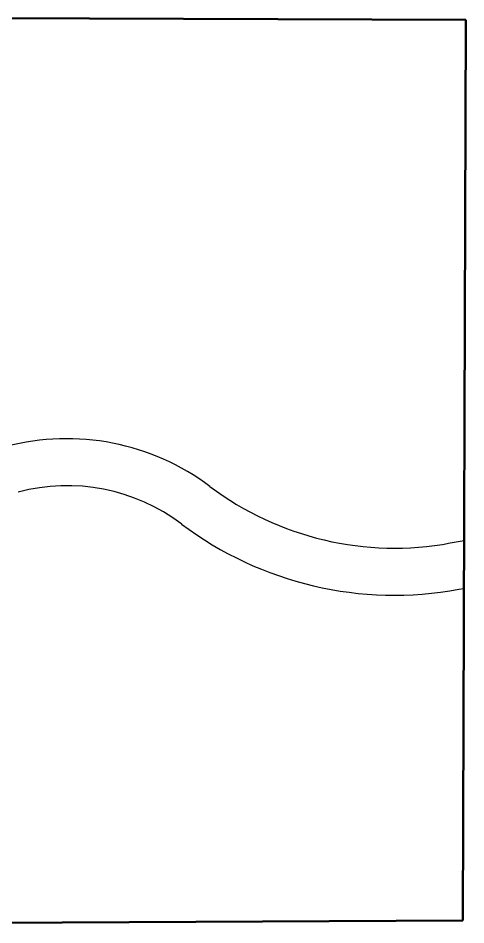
# Model space of a CAD drawing. Header units: feet. Extents: x 20000 to 21322, y 20000 to 21283.
# Drawn here: x 20695 to 21322, y 20000 to 21271 of the extents above; entities that cross this region are included whole.
import ezdxf

# ---------------------------------------------------------------- set-up
doc = ezdxf.new("R2010")
doc.units = ezdxf.units.FT
doc.header["$MEASUREMENT"] = 0
doc.layers.add('C-PROP-BNDY', color=150, linetype='Continuous', lineweight=50)
doc.layers.add('C-PROP-ROAD', color=2, linetype='Continuous')

msp = doc.modelspace()

# ---------------------------------------------------------------- linework, layer by layer
at = {"layer": 'C-PROP-BNDY'}
for p, q in [((21322.4, 21268.6), (20651.6, 21270.9)), ((21322.4, 21268.6), (21318.2, 20005.9)), ((20000, 19999.9), (21318.2, 20005.9))]:
    msp.add_line(p, q, dxfattribs=at)
at = {"layer": 'C-PROP-ROAD'}
for p, q in [((21300.6, 20535.2), (21320, 20538.8)), ((21312.6, 20470.3), (21319.8, 20471.6))]:
    msp.add_line(p, q, dxfattribs=at)
msp.add_lwpolyline([(20964, 20614.4, 0.230084), (20678.4, 20670.3)], format="xyb", dxfattribs=at)
for centre, radius, start, end in [((20763.7, 20348.5), 267, 53.0122, 104.8415), ((21222.4, 20957.5), 429.5, 233.0122, 280.4886), ((21222.4, 20957.5), 495.5, 233.0122, 280.4886)]:
    msp.add_arc(centre, radius, start, end, dxfattribs=at)

doc.saveas('drawing.dxf')
